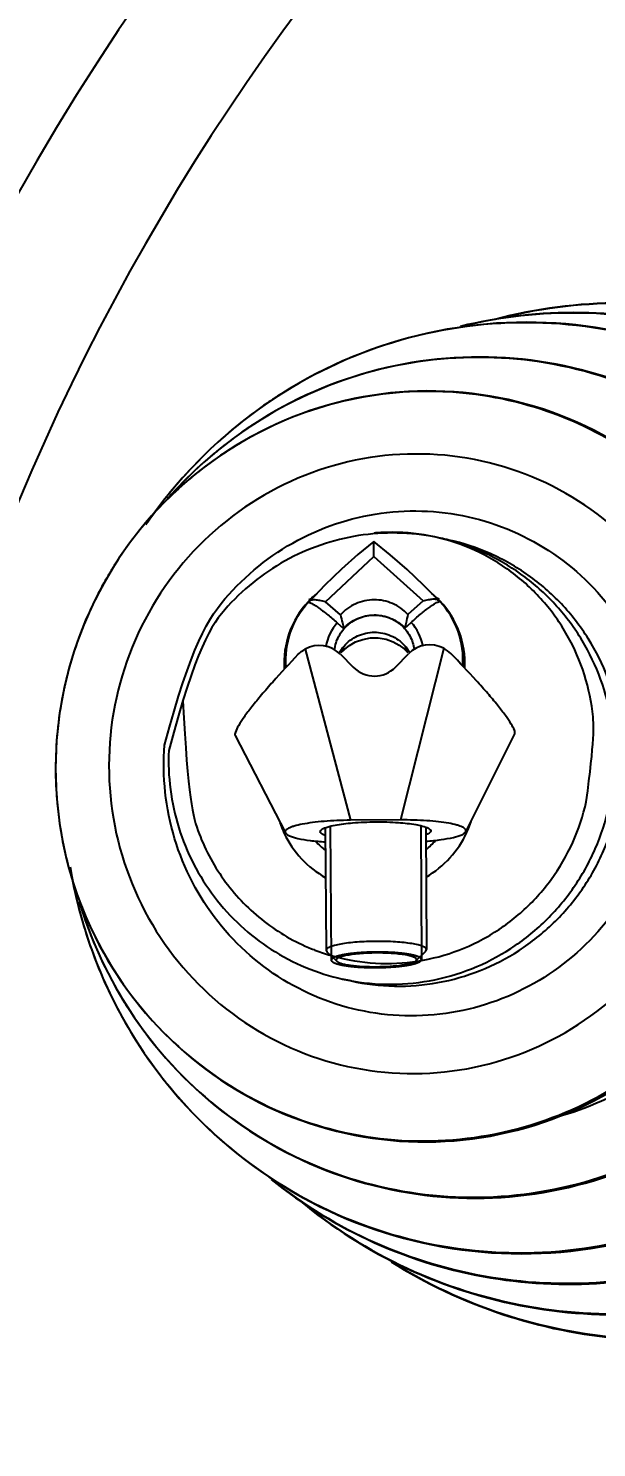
# Model space of a CAD drawing. Extents: x 4438 to 384502, y -178203 to -21188.
# Drawn here: x 378027.4 to 378062.8, y -176931.5 to -176842.9 of the extents above; entities that cross this region are included whole.
import ezdxf

# ---------------------------------------------------------------- set-up
doc = ezdxf.new("R2010")
doc.units = 0
doc.header["$LTSCALE"] = 8
doc.header["$MEASUREMENT"] = 0
doc.layers.get('0').update_dxf_attribs({"linetype": 'CONTINUOUS'})
doc.layers.get('DEFPOINTS').update_dxf_attribs({"linetype": 'CONTINUOUS'})
doc.layers.add('PL', color=5, linetype='CONTINUOUS')
doc.styles.add('DFT', font='simplex', dxfattribs={"width": 0.67, "bigfont": 'dft'})
doc.dimstyles.new('INTE$0', dxfattribs={"dimscale": 5, "dimtxt": 4, "dimasz": 3, "dimexe": 3, "dimexo": 0, "dimgap": 1, "dimtad": 1, "dimdec": 3, "dimdsep": 46, "dimtxsty": 'DFT', "dimcen": 0, "dimclrd": 3, "dimclre": 3, "dimclrt": 6, "dimadec": 0, "dimazin": 0, "dimtfac": 1, "dimtdec": 3, "dimtix": 1, "dimtmove": 1, "dimatfit": 0, "dimfxl": 1, "dimtolj": 1, "dimtzin": 0, "dimarcsym": 0})

# ---------------------------------------------------------------- blocks, each defined once
blk = doc.blocks.new('*D6')
at = {"color": 3, "lineweight": -2, "transparency": 16777216}
for p, q in [((378141.703, -176709.639), (377858.901, -176709.639)), ((377873.901, -176739.639), (377873.901, -177116.78)), ((378164.878, -177146.78), (377858.901, -177146.78))]:
    blk.add_line(p, q, dxfattribs=at)
at = {"color": 3, "transparency": 16777216}
for points in [[(377868.901, -176739.639), (377878.901, -176739.639), (377873.901, -176709.639)], [(377868.901, -177116.78), (377878.901, -177116.78), (377873.901, -177146.78)]]:
    blk.add_solid(points, dxfattribs=at)
at = {"layer": 'DEFPOINTS', "color": 0, "transparency": 16777216}
for p in [(378141.703, -176709.639), (377873.901, -177146.78), (378164.878, -177146.78)]:
    blk.add_point(p, dxfattribs=at)
at = {"color": 6, "transparency": 16777216, "insert": (377838.901, -176928.21), "char_height": 45, "attachment_point": 5, "rotation": 90, "style": 'DFT'}
blk.add_mtext('\\A1;775', dxfattribs=at)

msp = doc.modelspace()

# ---------------------------------------------------------------- linework, layer by layer
at = {"layer": 'PL', "color": 7, "ltscale": 0.5}
for p, q in [((378048.936, -176875.884), (378048.93, -176874.949)), ((378053.621, -176874.86), (378053.097, -176874.744)), ((378045.929, -176878.717), (378048.936, -176875.884)), ((378048.936, -176875.884), (378052.014, -176878.647)), ((378045.889, -176877.681), (378044.92, -176878.693)), ((378044.92, -176878.693), (378044.88, -176878.751)), ((378046.861, -176879.53), (378045.929, -176878.717)), ((378052.014, -176878.647), (378051.059, -176879.503)), ((378052.986, -176878.634), (378053.031, -176878.699)), ((378046.655, -176880.035), (378047.053, -176880.387)), ((378050.877, -176880.363), (378051.27, -176880.006)), ((378044.645, -176881.678), (378047.475, -176892.361)), ((378046.876, -176881.891), (378046.824, -176881.846)), ((378046.85, -176881.996), (378047.659, -176882.805)), ((378046.928, -176881.866), (378046.876, -176881.891)), ((378050.302, -176882.788), (378051.1, -176881.969)), ((378053.302, -176881.623), (378050.608, -176892.341)), ((378051.021, -176881.84), (378051.074, -176881.864)), ((378051.124, -176881.818), (378051.074, -176881.864)), ((378040.286, -176887.074), (378043.421, -176893.145)), ((378054.671, -176893.073), (378057.728, -176886.963)), ((378050.608, -176892.341), (378047.475, -176892.361)), ((378051.864, -176892.693), (378051.917, -176901.057)), ((378045.911, -176892.824), (378045.96, -176900.477)), ((378046.224, -176892.729), (378046.277, -176901.093)), ((378052.178, -176892.784), (378052.226, -176900.437)), ((378030.559, -176897.454), (378030.573, -176897.499)), ((378045.96, -176900.477), (378046.008, -176900.57)), ((378046.629, -176901.165), (378046.008, -176900.57)), ((378051.566, -176901.134), (378052.179, -176900.531)), ((378052.179, -176900.531), (378052.226, -176900.437)), ((378047.517, -176902.393), (378046.993, -176902.277))]:
    msp.add_line(p, q, dxfattribs=at)
for points in [[(378048.93, -176874.949), (378047.947, -176875.769), (378046.915, -176876.69), (378045.889, -176877.681)], [(378052.986, -176878.634), (378052.037, -176877.669), (378051.013, -176876.704), (378049.959, -176875.784), (378048.93, -176874.949)], [(378046.928, -176881.866), (378047.12, -176881.675), (378047.424, -176881.438), (378047.805, -176881.224), (378048.247, -176881.064), (378048.727, -176880.977), (378049.219, -176880.975), (378049.699, -176881.057), (378050.142, -176881.212), (378050.525, -176881.422), (378050.831, -176881.655), (378051.021, -176881.84)]]:
    msp.add_lwpolyline(points, dxfattribs=at)
for centre, radius, start, end in [((378160.77, -176928.377), 162.698, 126.28314, 217.56439), ((378160.77, -176928.377), 153.659, 126.18886, 242.37902), ((378160.873, -176928.509), 145.355, 125.11937, 175.36039), ((378058.59, -176890.066), 28.809, 122.91859, 124.39085), ((378058.73, -176890.26), 29.048, 124.40325, 134.11923), ((378055.623, -176889.441), 26.013, 122.91783, 124.37757), ((378055.75, -176889.616), 26.229, 124.39003, 134.11718), ((378052.405, -176888.699), 23.135, 119.91932, 120.67832), ((378058.8, -176890.326), 29.144, 134.12801, 138.63832), ((378052.531, -176888.895), 23.368, 120.69814, 131.87442), ((378058.914, -176890.426), 29.295, 138.63865, 145.27549), ((378055.807, -176889.67), 26.307, 134.12544, 138.32223), ((378052.588, -176888.951), 23.448, 131.88569, 136.51136), ((378055.872, -176889.73), 26.396, 138.32014, 138.62845), ((378052.691, -176889.048), 23.59, 136.51228, 143.78387), ((378050.053, -176886.849), 12.472, 93.66888, 95.00818), ((378050.053, -176886.85), 12.473, 91.33393, 93.66823), ((378050.136, -176888.1), 13.681, 75.25875, 77.4995), ((378052.75, -176889.086), 23.659, 143.79516, 150.80901), ((378052.77, -176889.097), 23.682, 150.80797, 155.66208), ((378048.981, -176882.554), 5.643, 129.8884, 136.44539), ((378048.924, -176882.421), 5.491, 132.06982, 137.05264), ((378048.977, -176882.554), 5.642, 44.35279, 50.51965), ((378049.031, -176882.421), 5.492, 44.67734, 48.05083), ((378049.042, -176890.91), 12.989, 72.17446, 72.62779), ((378052.909, -176889.153), 23.833, 155.67883, 166.88849), ((378048.979, -176882.552), 5.64, 137.15106, 183.64999), ((378048.983, -176882.557), 5.646, 136.44674, 137.15097), ((378048.912, -176882.41), 5.475, 137.05619, 137.78464), ((378049.023, -176890.91), 12.989, 108.09371, 108.57605), ((378049.043, -176882.41), 5.476, 43.74597, 44.67576), ((378049.044, -176882.409), 5.475, 42.93463, 43.74597), ((378048.974, -176882.557), 5.646, 43.5676, 44.35177), ((378048.979, -176882.552), 5.64, 357.07832, 43.56762), ((378048.911, -176882.023), 3.007, 138.61243, 170.08308), ((378049.04, -176882.022), 3.007, 10.64734, 42.11538), ((378048.948, -176883.108), 2.477, 138.86532, 151.66268), ((378049.016, -176883.107), 2.477, 29.06754, 41.86486), ((378052.706, -176889.1), 23.622, 166.90091, 167.4999), ((378052.913, -176889.138), 23.833, 168.14022, 179.32053), ((378052.707, -176889.1), 23.623, 167.50011, 168.12799), ((378052.764, -176889.13), 23.684, 179.33746, 184.41986), ((378052.736, -176889.132), 23.656, 184.41877, 191.20253), ((378048.884, -176890.569), 6.122, 198.56274, 205.25201), ((378049.176, -176890.567), 6.122, 335.47817, 342.16745), ((378048.958, -176890.524), 6.209, 205.32848, 240.81188), ((378049.101, -176890.523), 6.209, 299.9183, 335.4017), ((378052.671, -176889.14), 23.591, 191.21378, 199.02128), ((378048.986, -176890.301), 4.991, 222.5514, 231.92279), ((378049.071, -176890.3), 4.991, 308.80739, 318.17878), ((378058.893, -176890.522), 29.296, 189.72287, 196.78813), ((378052.524, -176889.19), 23.435, 199.02389, 203.10943), ((378055.754, -176889.895), 26.304, 196.80318, 200.87018), ((378058.735, -176890.569), 29.132, 196.78957, 200.86859), ((378055.677, -176889.92), 26.224, 200.87899, 211.7938), ((378049.754, -176888.83), 12.472, 247.85691, 249.19619), ((378049.755, -176888.829), 12.473, 249.19684, 251.53116), ((378058.65, -176890.596), 29.042, 200.87741, 211.76338), ((378055.463, -176890.043), 25.977, 211.81314, 212.07517), ((378058.414, -176890.732), 28.77, 211.78254, 212.07518), ((378160.873, -176928.509), 145.355, 175.36039, 214.6502)]:
    msp.add_arc(centre, radius, start, end, dxfattribs=at)
for centre, start_param, end_param in [((378045.537, -176883.375), -0.779568, 0.488239), ((378052.431, -176883.331), -0.488239, 0.779568), ((378048.972, -176881.425), 2.362024, 3.921161)]:
    msp.add_ellipse(centre, major_axis=(-0.012, 1.928), ratio=0.975113, start_param=start_param, end_param=end_param, dxfattribs=at)
for points, knots in [([(378090.49, -176897.477), (378091.042, -176894.985), (378091.526, -176889.846), (378090.323, -176882.224), (378087.273, -176875.15), (378082.562, -176869.082), (378076.49, -176864.408), (378069.442, -176861.429), (378061.875, -176860.337), (378056.799, -176860.917), (378054.348, -176861.519)], [0, 0, 0, 0, 0.125918, 0.251632, 0.377024, 0.502022, 0.626668, 0.751088, 0.875467, 1, 1, 1, 1]), ([(378090.341, -176897.444), (378090.892, -176894.958), (378091.375, -176889.833), (378090.183, -176882.231), (378087.152, -176875.176), (378082.471, -176869.123), (378076.436, -176864.455), (378069.427, -176861.473), (378061.899, -176860.366), (378056.845, -176860.927), (378054.403, -176861.519)], [0, 0, 0, 0, 0.12609, 0.251941, 0.377409, 0.50241, 0.626991, 0.751302, 0.875561, 1, 1, 1, 1]), ([(378094.63, -176898.394), (378095.209, -176895.779), (378095.711, -176890.381), (378094.424, -176882.381), (378091.182, -176874.97), (378086.189, -176868.635), (378079.767, -176863.788), (378072.329, -176860.748), (378064.368, -176859.713), (378059.047, -176860.407), (378056.485, -176861.083)], [0, 0, 0, 0, 0.125926, 0.251647, 0.377035, 0.502024, 0.626659, 0.751072, 0.875453, 1, 1, 1, 1]), ([(378094.48, -176898.361), (378095.059, -176895.751), (378095.561, -176890.364), (378094.282, -176882.381), (378091.057, -176874.987), (378086.088, -176868.666), (378079.697, -176863.826), (378072.295, -176860.785), (378064.368, -176859.739), (378059.067, -176860.42), (378056.514, -176861.089)], [0, 0, 0, 0, 0.126092, 0.251944, 0.377405, 0.502395, 0.626965, 0.751271, 0.875538, 1, 1, 1, 1]), ([(378086.351, -176896.559), (378087.07, -176893.315), (378087.403, -176886.537), (378084.486, -176876.843), (378078.495, -176868.712), (378070.117, -176863.121), (378060.344, -176860.739), (378050.336, -176861.853), (378041.286, -176866.309), (378036.586, -176871.172), (378034.719, -176873.907)], [0, 0, 0, 0, 0.125834, 0.25133, 0.376313, 0.500834, 0.625157, 0.749637, 0.874558, 1, 1, 1, 1]), ([(378086.201, -176896.526), (378086.816, -176893.751), (378087.241, -176887.996), (378085.38, -176879.583), (378081.185, -176872.082), (378075.01, -176866.15), (378067.385, -176862.3), (378058.969, -176860.87), (378050.5, -176861.98), (378045.297, -176864.353), (378042.934, -176865.883)], [0, 0, 0, 0, 0.126096, 0.251883, 0.377177, 0.501939, 0.626317, 0.750589, 0.875069, 1, 1, 1, 1]), ([(378080.704, -176895.307), (378081.323, -176892.515), (378081.656, -176886.692), (378079.349, -176878.3), (378074.484, -176871.106), (378067.569, -176865.895), (378059.343, -176863.232), (378050.694, -176863.408), (378042.561, -176866.391), (378038.053, -176870.046), (378036.159, -176872.173)], [0, 0, 0, 0, 0.125851, 0.251396, 0.376468, 0.501089, 0.625466, 0.749913, 0.874712, 1, 1, 1, 1]), ([(378080.555, -176895.274), (378081.11, -176892.769), (378081.493, -176887.572), (378079.813, -176879.975), (378076.025, -176873.202), (378070.45, -176867.846), (378063.565, -176864.37), (378055.966, -176863.078), (378048.318, -176864.08), (378043.62, -176866.223), (378041.486, -176867.604)], [0, 0, 0, 0, 0.126096, 0.251883, 0.377177, 0.501939, 0.626317, 0.750589, 0.875069, 1, 1, 1, 1]), ([(378074.848, -176894.009), (378075.508, -176891.033), (378075.669, -176884.768), (378072.344, -176876.045), (378065.953, -176869.265), (378057.456, -176865.495), (378048.162, -176865.32), (378039.504, -176868.765), (378032.805, -176875.266), (378030.303, -176881.012), (378029.643, -176883.987)], [0, 0, 0, 0, 0.125688, 0.250971, 0.375687, 0.5, 0.624313, 0.749029, 0.874312, 1, 1, 1, 1]), ([(378074.699, -176893.976), (378075.183, -176891.789), (378075.532, -176887.257), (378074.131, -176880.616), (378070.923, -176874.653), (378066.166, -176869.869), (378060.253, -176866.658), (378053.67, -176865.291), (378046.97, -176865.877), (378042.788, -176867.54), (378040.866, -176868.646)], [0, 0, 0, 0, 0.126103, 0.251905, 0.377233, 0.502037, 0.626446, 0.750716, 0.875152, 1, 1, 1, 1]), ([(378070.115, -176892.96), (378070.659, -176890.503), (378070.793, -176885.333), (378068.055, -176878.136), (378062.791, -176872.545), (378055.794, -176869.439), (378048.139, -176869.297), (378041.006, -176872.14), (378035.483, -176877.505), (378033.42, -176882.247), (378032.875, -176884.704)], [0, 0, 0, 0, 0.12586, 0.251216, 0.375861, 0.5, 0.624139, 0.748784, 0.87414, 1, 1, 1, 1]), ([(378035.881, -176887.667), (378037.541, -176881.452), (378039.612, -176878.017), (378044.348, -176874.376), (378050.075, -176872.73), (378055.988, -176873.325), (378061.26, -176876.077), (378065.151, -176880.6), (378067.129, -176886.246), (378066.99, -176890.26), (378066.566, -176892.173)], [0, 0, 0, 0, 0.125793, 0.250987, 0.375513, 0.499648, 0.623881, 0.748647, 0.874088, 1, 1, 1, 1]), ([(378053.097, -176874.744), (378051.528, -176874.396), (378048.234, -176874.257), (378043.538, -176875.768), (378039.626, -176878.798), (378037.849, -176881.599), (378036.138, -176887.993)], [0, 0, 0, 0, 0.248744, 0.498168, 0.748628, 1, 1, 1, 1]), ([(378062.193, -176891.203), (378062.711, -176887.354), (378062.671, -176885.553), (378062.061, -176882.927), (378060.926, -176880.486), (378059.315, -176878.339), (378057.299, -176876.578), (378054.964, -176875.282), (378052.415, -176874.506), (378050.643, -176874.359), (378049.762, -176874.38)], [0, 0, 0, 0, 0.125969, 0.251776, 0.3773, 0.502458, 0.627231, 0.751668, 0.875875, 1, 1, 1, 1]), ([(378063.608, -176891.517), (378063.803, -176890.64), (378064.026, -176888.844), (378063.85, -176886.142), (378063.17, -176883.525), (378062.009, -176881.09), (378060.411, -176878.926), (378058.433, -176877.112), (378056.149, -176875.715), (378054.474, -176875.095), (378053.617, -176874.87)], [0, 0, 0, 0, 0.125891, 0.251644, 0.377157, 0.502347, 0.627183, 0.751685, 0.875922, 1, 1, 1, 1]), ([(378064.132, -176891.633), (378064.331, -176890.734), (378064.556, -176888.892), (378064.356, -176886.123), (378063.627, -176883.449), (378062.395, -176880.973), (378060.709, -176878.79), (378058.633, -176876.986), (378056.247, -176875.629), (378054.507, -176875.057), (378053.621, -176874.86)], [0, 0, 0, 0, 0.125913, 0.251684, 0.377201, 0.502384, 0.627204, 0.751688, 0.875914, 1, 1, 1, 1]), ([(378043.469, -176882.794), (378043.41, -176882.067), (378043.595, -176880.57), (378044.366, -176879.273), (378044.858, -176878.731)], [0, 0, 0, 0, 0.499091, 1, 1, 1, 1]), ([(378044.88, -176878.751), (378044.917, -176878.756), (378045.006, -176878.789), (378045.153, -176878.867), (378045.34, -176878.984), (378045.655, -176879.205), (378046.101, -176879.555), (378046.464, -176879.865), (378046.655, -176880.035)], [0, 0, 0, 0, 0.050808, 0.126959, 0.227592, 0.350569, 0.651343, 1, 1, 1, 1]), ([(378045.929, -176878.717), (378045.809, -176878.691), (378045.591, -176878.643), (378045.263, -176878.584), (378045.004, -176878.602), (378044.92, -176878.693)], [0, 0, 0, 0, 0.358163, 0.640854, 1, 1, 1, 1]), ([(378051.059, -176879.503), (378050.794, -176879.216), (378050.135, -176878.749), (378048.953, -176878.511), (378047.775, -176878.764), (378047.121, -176879.24), (378046.861, -176879.53)], [0, 0, 0, 0, 0.249441, 0.5, 0.750559, 1, 1, 1, 1]), ([(378051.27, -176880.006), (378051.46, -176879.833), (378051.819, -176879.518), (378052.262, -176879.162), (378052.575, -176878.937), (378052.76, -176878.817), (378052.906, -176878.738), (378052.994, -176878.704), (378053.031, -176878.699)], [0, 0, 0, 0, 0.349189, 0.650231, 0.773187, 0.873677, 0.949562, 1, 1, 1, 1]), ([(378052.014, -176878.647), (378052.13, -176878.624), (378052.335, -176878.58), (378052.613, -176878.537), (378052.832, -176878.538), (378052.949, -176878.596), (378052.986, -176878.634)], [0, 0, 0, 0, 0.351742, 0.630747, 0.839603, 1, 1, 1, 1]), ([(378054.491, -176882.724), (378054.541, -176881.996), (378054.337, -176880.502), (378053.55, -176879.216), (378053.052, -176878.68)], [0, 0, 0, 0, 0.499091, 1, 1, 1, 1]), ([(378046.487, -176881.72), (378046.523, -176881.426), (378046.706, -176880.845), (378047.272, -176880.131), (378048.056, -176879.66), (378048.66, -176879.548), (378048.96, -176879.546)], [0, 0, 0, 0, 0.248314, 0.49772, 0.748429, 1, 1, 1, 1]), ([(378046.861, -176879.53), (378046.896, -176879.696), (378046.965, -176879.981), (378047.032, -176880.266), (378047.053, -176880.387)], [0, 0, 0, 0, 0.579834, 1, 1, 1, 1]), ([(378047.053, -176880.387), (378047.291, -176880.124), (378047.887, -176879.693), (378048.959, -176879.465), (378050.034, -176879.68), (378050.636, -176880.103), (378050.877, -176880.363)], [0, 0, 0, 0, 0.249439, 0.5, 0.750561, 1, 1, 1, 1]), ([(378048.96, -176879.546), (378049.26, -176879.544), (378049.865, -176879.648), (378050.655, -176880.11), (378051.23, -176880.816), (378051.42, -176881.395), (378051.46, -176881.688)], [0, 0, 0, 0, 0.251571, 0.50228, 0.751686, 1, 1, 1, 1]), ([(378051.059, -176879.503), (378051.025, -176879.67), (378050.959, -176879.955), (378050.897, -176880.241), (378050.877, -176880.363)], [0, 0, 0, 0, 0.579834, 1, 1, 1, 1]), ([(378047.083, -176881.478), (378047.314, -176881.213), (378047.9, -176880.776), (378048.613, -176880.622), (378048.967, -176880.619)], [0, 0, 0, 0, 0.498851, 1, 1, 1, 1]), ([(378048.967, -176880.619), (378049.32, -176880.617), (378050.035, -176880.763), (378050.626, -176881.192), (378050.861, -176881.454)], [0, 0, 0, 0, 0.501149, 1, 1, 1, 1]), ([(378044.207, -176882.016), (378043.671, -176882.576), (378042.902, -176883.406), (378041.953, -176884.502), (378041.355, -176885.234), (378040.869, -176885.876), (378040.52, -176886.397), (378040.327, -176886.755), (378040.268, -176886.966), (378040.272, -176887.047), (378040.286, -176887.074)], [0, 0, 0, 0, 0.359968, 0.524793, 0.672971, 0.799081, 0.897745, 0.964645, 0.98583, 1, 1, 1, 1]), ([(378047.046, -176881.539), (378047.033, -176881.605), (378047.011, -176881.698), (378046.968, -176881.806), (378046.943, -176881.85), (378046.928, -176881.866)], [0, 0, 0, 0, 0.575562, 0.812449, 1, 1, 1, 1]), ([(378050.899, -176881.514), (378050.913, -176881.58), (378050.936, -176881.673), (378050.98, -176881.781), (378051.006, -176881.824), (378051.021, -176881.84)], [0, 0, 0, 0, 0.575562, 0.812449, 1, 1, 1, 1]), ([(378057.728, -176886.963), (378057.742, -176886.936), (378057.746, -176886.855), (378057.684, -176886.644), (378057.486, -176886.289), (378057.131, -176885.772), (378056.637, -176885.137), (378056.029, -176884.413), (378055.066, -176883.329), (378054.287, -176882.509), (378053.744, -176881.955)], [0, 0, 0, 0, 0.01417, 0.035355, 0.102255, 0.200919, 0.327029, 0.475207, 0.640032, 1, 1, 1, 1]), ([(378029.643, -176883.987), (378028.984, -176886.963), (378028.822, -176893.228), (378032.147, -176901.951), (378038.538, -176908.732), (378047.035, -176912.501), (378056.329, -176912.676), (378064.987, -176909.232), (378071.687, -176902.731), (378074.188, -176896.985), (378074.848, -176894.009)], [0, 0, 0, 0, 0.125688, 0.250971, 0.375687, 0.5, 0.624313, 0.749029, 0.874312, 1, 1, 1, 1]), ([(378032.875, -176884.704), (378032.33, -176887.16), (378032.196, -176892.33), (378034.934, -176899.527), (378040.198, -176905.118), (378047.196, -176908.224), (378054.85, -176908.366), (378061.984, -176905.524), (378067.507, -176900.158), (378069.57, -176895.416), (378070.115, -176892.96)], [0, 0, 0, 0, 0.12586, 0.251216, 0.375861, 0.5, 0.624139, 0.748784, 0.87414, 1, 1, 1, 1]), ([(378037.02, -176884.893), (378037.349, -176890.984), (378037.887, -176893.254), (378039.565, -176896.308), (378041.99, -176898.794), (378043.997, -176899.952), (378045.053, -176900.382)], [0, 0, 0, 0, 0.251375, 0.501829, 0.751298, 1, 1, 1, 1]), ([(378066.566, -176892.173), (378066.142, -176894.086), (378064.572, -176897.783), (378060.392, -176902.064), (378054.953, -176904.518), (378049.012, -176904.784), (378043.4, -176902.824), (378038.907, -176898.91), (378036.154, -176893.607), (378035.729, -176889.619), (378035.881, -176887.667)], [0, 0, 0, 0, 0.125912, 0.251353, 0.376118, 0.500351, 0.624486, 0.749012, 0.874207, 1, 1, 1, 1]), ([(378036.138, -176887.993), (378036.07, -176889.616), (378036.496, -176892.907), (378038.762, -176897.307), (378042.379, -176900.662), (378045.424, -176901.929), (378046.993, -176902.277)], [0, 0, 0, 0, 0.251373, 0.501833, 0.751256, 1, 1, 1, 1]), ([(378045.803, -176900.66), (378046.639, -176900.939), (378048.375, -176901.32), (378051.04, -176901.33), (378053.653, -176900.779), (378056.098, -176899.691), (378058.27, -176898.113), (378060.074, -176896.116), (378061.431, -176893.786), (378061.999, -176892.076), (378062.193, -176891.203)], [0, 0, 0, 0, 0.124125, 0.248332, 0.372769, 0.497542, 0.6227, 0.748224, 0.874031, 1, 1, 1, 1]), ([(378046.993, -176902.277), (378047.88, -176902.473), (378049.698, -176902.69), (378052.434, -176902.468), (378055.079, -176901.71), (378057.529, -176900.445), (378059.691, -176898.721), (378061.483, -176896.606), (378062.834, -176894.181), (378063.409, -176892.417), (378063.608, -176891.517)], [0, 0, 0, 0, 0.124086, 0.248312, 0.372796, 0.497616, 0.622799, 0.748317, 0.874086, 1, 1, 1, 1]), ([(378047.517, -176902.393), (378048.404, -176902.589), (378050.222, -176902.806), (378052.958, -176902.584), (378055.602, -176901.826), (378058.053, -176900.561), (378060.215, -176898.837), (378062.007, -176896.722), (378063.358, -176894.297), (378063.933, -176892.533), (378064.132, -176891.633)], [0, 0, 0, 0, 0.124086, 0.248312, 0.372796, 0.497616, 0.622799, 0.748316, 0.874087, 1, 1, 1, 1]), ([(378047.475, -176892.361), (378047.195, -176892.363), (378046.648, -176892.376), (378045.857, -176892.423), (378045.135, -176892.497), (378044.513, -176892.592), (378044.07, -176892.692), (378043.787, -176892.784), (378043.63, -176892.85), (378043.513, -176892.919), (378043.435, -176892.99), (378043.398, -176893.07), (378043.41, -176893.123), (378043.422, -176893.145)], [0, 0, 0, 0, 0.195232, 0.382368, 0.553659, 0.702232, 0.822224, 0.870262, 0.909851, 0.941092, 0.964729, 0.98283, 1, 1, 1, 1]), ([(378045.908, -176892.824), (378045.947, -176892.809), (378046.146, -176892.74), (378046.352, -176892.694), (378046.517, -176892.663)], [0, 0, 0, 0, 0.199616, 1, 1, 1, 1]), ([(378046.517, -176892.663), (378046.878, -176892.594), (378047.72, -176892.496), (378049.042, -176892.442), (378050.365, -176892.479), (378051.207, -176892.566), (378051.569, -176892.631)], [0, 0, 0, 0, 0.217421, 0.5, 0.782579, 1, 1, 1, 1]), ([(378054.671, -176893.073), (378054.682, -176893.051), (378054.694, -176892.998), (378054.655, -176892.918), (378054.576, -176892.848), (378054.458, -176892.781), (378054.301, -176892.717), (378054.017, -176892.628), (378053.573, -176892.534), (378052.949, -176892.447), (378052.226, -176892.383), (378051.435, -176892.345), (378050.887, -176892.339), (378050.608, -176892.341)], [0, 0, 0, 0, 0.01717, 0.035271, 0.058908, 0.090149, 0.129738, 0.177776, 0.297768, 0.446341, 0.617632, 0.804768, 1, 1, 1, 1]), ([(378051.569, -176892.631), (378051.632, -176892.642), (378051.838, -176892.682), (378052.043, -176892.733), (378052.181, -176892.784)], [0, 0, 0, 0, 0.303775, 1, 1, 1, 1]), ([(378043.422, -176893.145), (378043.441, -176893.182), (378043.52, -176893.255), (378043.774, -176893.387), (378044.266, -176893.518), (378045.017, -176893.64), (378045.594, -176893.691), (378045.912, -176893.712)], [0, 0, 0, 0, 0.048875, 0.119281, 0.331415, 0.631345, 1, 1, 1, 1]), ([(378045.611, -176893.119), (378045.6, -176893.096), (378045.593, -176893.037), (378045.653, -176892.956), (378045.761, -176892.885), (378045.853, -176892.845), (378045.908, -176892.824)], [0, 0, 0, 0, 0.16131, 0.349862, 0.620976, 1, 1, 1, 1]), ([(378045.911, -176893.313), (378045.841, -176893.287), (378045.731, -176893.241), (378045.631, -176893.16), (378045.611, -176893.119)], [0, 0, 0, 0, 0.616213, 1, 1, 1, 1]), ([(378052.181, -176892.784), (378052.235, -176892.804), (378052.328, -176892.843), (378052.437, -176892.913), (378052.498, -176892.993), (378052.492, -176893.052), (378052.481, -176893.075)], [0, 0, 0, 0, 0.379029, 0.650144, 0.838695, 1, 1, 1, 1]), ([(378052.481, -176893.075), (378052.461, -176893.117), (378052.363, -176893.199), (378052.253, -176893.247), (378052.184, -176893.273)], [0, 0, 0, 0, 0.383792, 1, 1, 1, 1]), ([(378052.188, -176893.672), (378052.506, -176893.647), (378053.082, -176893.588), (378053.831, -176893.457), (378054.321, -176893.32), (378054.574, -176893.185), (378054.652, -176893.111), (378054.671, -176893.073)], [0, 0, 0, 0, 0.368655, 0.668585, 0.880719, 0.951125, 1, 1, 1, 1]), ([(378030.969, -176898.388), (378031.921, -176900.618), (378034.536, -176904.799), (378040.188, -176909.517), (378047.022, -176912.228), (378054.361, -176912.656), (378061.481, -176910.763), (378067.683, -176906.738), (378072.363, -176900.988), (378074.17, -176896.359), (378074.699, -176893.976)], [0, 0, 0, 0, 0.12518, 0.249812, 0.374103, 0.498395, 0.623028, 0.748208, 0.87393, 1, 1, 1, 1]), ([(378060.352, -176910.884), (378064.137, -176909.822), (378071.269, -176905.504), (378075.114, -176898.122), (378075.971, -176894.258)], [0, 0, 0, 0, 0.498314, 1, 1, 1, 1]), ([(378029.983, -176895.267), (378030.519, -176898.535), (378032.723, -176904.929), (378039.042, -176912.793), (378047.642, -176918.032), (378057.507, -176920.003), (378067.462, -176918.477), (378076.329, -176913.64), (378083.069, -176906.087), (378085.631, -176899.802), (378086.351, -176896.559)], [0, 0, 0, 0, 0.125442, 0.250362, 0.374842, 0.499165, 0.623687, 0.748669, 0.874166, 1, 1, 1, 1]), ([(378030.558, -176897.453), (378031.375, -176900.18), (378033.917, -176905.398), (378040.027, -176911.537), (378047.792, -176915.351), (378056.372, -176916.412), (378064.841, -176914.611), (378072.29, -176910.147), (378077.926, -176903.517), (378080.085, -176898.1), (378080.704, -176895.307)], [0, 0, 0, 0, 0.125287, 0.250086, 0.374533, 0.498911, 0.623531, 0.748604, 0.874149, 1, 1, 1, 1]), ([(378033.451, -176903.837), (378034.801, -176905.992), (378038.153, -176909.92), (378044.661, -176914.06), (378052.094, -176916.103), (378059.803, -176915.862), (378067.121, -176913.364), (378073.417, -176908.827), (378078.15, -176902.652), (378079.999, -176897.779), (378080.555, -176895.274)], [0, 0, 0, 0, 0.124931, 0.249411, 0.373683, 0.498061, 0.622823, 0.748117, 0.873904, 1, 1, 1, 1]), ([(378034.036, -176906.009), (378035.531, -176908.395), (378039.242, -176912.745), (378046.45, -176917.331), (378054.682, -176919.593), (378063.219, -176919.327), (378071.323, -176916.56), (378078.296, -176911.535), (378083.538, -176904.696), (378085.586, -176899.3), (378086.201, -176896.526)], [0, 0, 0, 0, 0.124931, 0.249411, 0.373683, 0.498061, 0.622823, 0.748117, 0.873904, 1, 1, 1, 1]), ([(378042.533, -176914.787), (378044.5, -176916.369), (378048.855, -176919.041), (378056.175, -176921.251), (378063.823, -176921.531), (378071.302, -176919.862), (378078.137, -176916.353), (378083.892, -176911.231), (378088.204, -176904.831), (378089.938, -176899.968), (378090.49, -176897.477)], [0, 0, 0, 0, 0.124533, 0.248912, 0.373332, 0.497978, 0.622976, 0.748368, 0.874082, 1, 1, 1, 1]), ([(378042.585, -176914.812), (378044.548, -176916.38), (378048.891, -176919.026), (378056.182, -176921.205), (378063.795, -176921.465), (378071.238, -176919.786), (378078.04, -176916.278), (378083.768, -176911.165), (378088.062, -176904.779), (378089.79, -176899.929), (378090.341, -176897.444)], [0, 0, 0, 0, 0.124439, 0.248698, 0.373009, 0.49759, 0.622591, 0.748059, 0.87391, 1, 1, 1, 1]), ([(378044.285, -176916.085), (378046.321, -176917.781), (378050.85, -176920.66), (378058.503, -176923.088), (378066.529, -176923.477), (378074.399, -176921.799), (378081.603, -176918.169), (378087.674, -176912.822), (378092.223, -176906.115), (378094.05, -176901.01), (378094.63, -176898.394)], [0, 0, 0, 0, 0.124548, 0.248928, 0.373341, 0.497976, 0.622965, 0.748353, 0.874074, 1, 1, 1, 1]), ([(378044.316, -176916.094), (378046.348, -176917.779), (378050.864, -176920.637), (378058.49, -176923.04), (378066.485, -176923.413), (378074.323, -176921.728), (378081.498, -176918.099), (378087.546, -176912.761), (378092.08, -176906.066), (378093.901, -176900.972), (378094.48, -176898.361)], [0, 0, 0, 0, 0.124462, 0.248729, 0.373035, 0.497605, 0.622595, 0.748056, 0.873908, 1, 1, 1, 1]), ([(378050.027, -176919.934), (378054.313, -176922.637), (378064.381, -176926.004), (378079.995, -176923.386), (378092.699, -176913.863), (378097.358, -176904.251), (378098.468, -176899.245)], [0, 0, 0, 0, 0.248713, 0.497825, 0.748318, 1, 1, 1, 1]), ([(378050.112, -176919.966), (378054.387, -176922.636), (378064.416, -176925.946), (378079.947, -176923.292), (378092.577, -176913.781), (378097.212, -176904.202), (378098.318, -176899.212)], [0, 0, 0, 0, 0.248485, 0.497449, 0.748032, 1, 1, 1, 1]), ([(378049.09, -176899.921), (378048.69, -176899.923), (378048.108, -176899.945), (378047.37, -176900.016), (378046.901, -176900.083), (378046.515, -176900.163), (378046.254, -176900.242), (378046.099, -176900.315), (378046.009, -176900.373), (378045.959, -176900.437), (378045.96, -176900.477)], [0, 0, 0, 0, 0.368991, 0.536295, 0.683761, 0.806188, 0.8997, 0.935021, 0.962858, 1, 1, 1, 1]), ([(378049.094, -176900.592), (378049.021, -176900.594), (378048.911, -176900.596), (378048.764, -176900.6), (378048.672, -176900.602), (378048.599, -176900.604), (378048.553, -176900.605), (378048.521, -176900.606), (378048.503, -176900.606), (378048.485, -176900.608), (378048.463, -176900.609), (378048.41, -176900.612), (378048.33, -176900.617), (378048.223, -176900.624), (378048.134, -176900.629), (378048.063, -176900.634), (378048.018, -176900.637), (378047.983, -176900.639), (378047.96, -176900.64), (378047.945, -176900.641), (378047.936, -176900.642), (378047.928, -176900.643), (378047.918, -176900.644), (378047.894, -176900.646), (378047.859, -176900.65), (378047.811, -176900.655), (378047.763, -176900.66), (378047.715, -176900.665), (378047.668, -176900.67), (378047.62, -176900.675), (378047.572, -176900.681), (378047.532, -176900.685), (378047.5, -176900.688), (378047.477, -176900.691), (378047.457, -176900.693), (378047.443, -176900.694), (378047.435, -176900.695), (378047.429, -176900.696), (378047.424, -176900.697), (378047.417, -176900.698), (378047.405, -176900.7), (378047.387, -176900.702), (378047.367, -176900.706), (378047.339, -176900.71), (378047.304, -176900.716), (378047.263, -176900.723), (378047.221, -176900.729), (378047.18, -176900.736), (378047.138, -176900.743), (378047.097, -176900.75), (378047.062, -176900.755), (378047.034, -176900.76), (378047.017, -176900.763), (378047.003, -176900.765), (378046.995, -176900.766), (378046.988, -176900.767), (378046.983, -176900.768), (378046.979, -176900.769), (378046.971, -176900.771), (378046.959, -176900.774), (378046.943, -176900.778), (378046.926, -176900.782), (378046.905, -176900.788), (378046.867, -176900.797), (378046.812, -176900.811), (378046.758, -176900.824), (378046.72, -176900.833), (378046.698, -176900.839), (378046.682, -176900.843), (378046.666, -176900.847), (378046.653, -176900.85), (378046.645, -176900.852), (378046.642, -176900.853), (378046.639, -176900.853), (378046.637, -176900.854), (378046.634, -176900.855), (378046.629, -176900.857), (378046.622, -176900.86), (378046.613, -176900.864), (378046.598, -176900.87), (378046.58, -176900.877), (378046.557, -176900.886), (378046.528, -176900.898), (378046.476, -176900.919), (378046.432, -176900.937), (378046.403, -176900.949)], [0, 0, 0, 0, 0.0625, 0.09375, 0.125, 0.140625, 0.15625, 0.164062, 0.167969, 0.171875, 0.179688, 0.1875, 0.21875, 0.25, 0.28125, 0.296875, 0.3125, 0.320312, 0.328125, 0.332031, 0.333984, 0.335938, 0.339844, 0.34375, 0.359375, 0.375, 0.390625, 0.40625, 0.421875, 0.4375, 0.453125, 0.46875, 0.476562, 0.484375, 0.492188, 0.496094, 0.498047, 0.5, 0.501953, 0.503906, 0.507812, 0.515625, 0.523438, 0.53125, 0.546875, 0.5625, 0.578125, 0.59375, 0.609375, 0.625, 0.640625, 0.648438, 0.65625, 0.660156, 0.664062, 0.666016, 0.667969, 0.669922, 0.671875, 0.679688, 0.6875, 0.695312, 0.703125, 0.71875, 0.75, 0.78125, 0.796875, 0.804688, 0.8125, 0.820312, 0.828125, 0.830078, 0.832031, 0.833008, 0.833984, 0.835938, 0.839844, 0.84375, 0.851562, 0.859375, 0.875, 0.890625, 0.90625, 0.9375, 1, 1, 1, 1]), ([(378049.094, -176900.646), (378048.913, -176900.647), (378048.56, -176900.655), (378048.051, -176900.688), (378047.591, -176900.737), (378047.202, -176900.801), (378046.902, -176900.875), (378046.712, -176900.949), (378046.621, -176901.018), (378046.587, -176901.068), (378046.592, -176901.124), (378046.615, -176901.152), (378046.629, -176901.165)], [0, 0, 0, 0, 0.201885, 0.39447, 0.568991, 0.717615, 0.834052, 0.914443, 0.941418, 0.961401, 0.978849, 1, 1, 1, 1]), ([(378052.226, -176900.437), (378052.226, -176900.397), (378052.175, -176900.333), (378052.085, -176900.277), (378051.929, -176900.206), (378051.667, -176900.13), (378051.28, -176900.055), (378050.81, -176899.994), (378050.071, -176899.933), (378049.489, -176899.918), (378049.09, -176899.921)], [0, 0, 0, 0, 0.037142, 0.064979, 0.1003, 0.193813, 0.316239, 0.463705, 0.631009, 1, 1, 1, 1]), ([(378051.789, -176900.915), (378051.76, -176900.903), (378051.717, -176900.886), (378051.666, -176900.866), (378051.636, -176900.855), (378051.615, -176900.846), (378051.596, -176900.839), (378051.582, -176900.833), (378051.573, -176900.83), (378051.565, -176900.827), (378051.561, -176900.825), (378051.558, -176900.824), (378051.556, -176900.823), (378051.553, -176900.823), (378051.549, -176900.822), (378051.541, -176900.82), (378051.529, -176900.817), (378051.513, -176900.813), (378051.497, -176900.809), (378051.475, -176900.804), (378051.437, -176900.795), (378051.383, -176900.783), (378051.328, -176900.77), (378051.285, -176900.76), (378051.258, -176900.753), (378051.236, -176900.748), (378051.224, -176900.745), (378051.216, -176900.743), (378051.212, -176900.742), (378051.208, -176900.741), (378051.2, -176900.741), (378051.192, -176900.739), (378051.178, -176900.737), (378051.162, -176900.735), (378051.134, -176900.731), (378051.1, -176900.725), (378051.06, -176900.719), (378051.019, -176900.713), (378050.978, -176900.707), (378050.937, -176900.701), (378050.897, -176900.695), (378050.863, -176900.69), (378050.836, -176900.685), (378050.815, -176900.682), (378050.798, -176900.68), (378050.786, -176900.678), (378050.779, -176900.677), (378050.775, -176900.676), (378050.768, -176900.676), (378050.76, -176900.675), (378050.746, -176900.674), (378050.726, -176900.672), (378050.702, -176900.669), (378050.669, -176900.666), (378050.629, -176900.663), (378050.581, -176900.658), (378050.532, -176900.653), (378050.484, -176900.649), (378050.435, -176900.644), (378050.387, -176900.64), (378050.338, -176900.635), (378050.302, -176900.632), (378050.278, -176900.629), (378050.268, -176900.628), (378050.26, -176900.628), (378050.251, -176900.627), (378050.235, -176900.626), (378050.213, -176900.625), (378050.177, -176900.623), (378050.133, -176900.621), (378050.062, -176900.618), (378049.973, -176900.613), (378049.866, -176900.608), (378049.786, -176900.604), (378049.733, -176900.601), (378049.71, -176900.6), (378049.693, -176900.599), (378049.674, -176900.599), (378049.642, -176900.598), (378049.595, -176900.598), (378049.521, -176900.597), (378049.428, -176900.596), (378049.28, -176900.594), (378049.168, -176900.593), (378049.094, -176900.592)], [0, 0, 0, 0, 0.0625, 0.09375, 0.109375, 0.125, 0.140625, 0.148438, 0.15625, 0.160156, 0.164062, 0.166016, 0.166992, 0.167969, 0.169922, 0.171875, 0.179688, 0.1875, 0.195312, 0.203125, 0.21875, 0.25, 0.28125, 0.296875, 0.3125, 0.320312, 0.328125, 0.330078, 0.332031, 0.333984, 0.335938, 0.339844, 0.34375, 0.351562, 0.359375, 0.375, 0.390625, 0.40625, 0.421875, 0.4375, 0.453125, 0.46875, 0.476562, 0.484375, 0.492188, 0.496094, 0.498047, 0.5, 0.501953, 0.503906, 0.507812, 0.515625, 0.523438, 0.53125, 0.546875, 0.5625, 0.578125, 0.59375, 0.609375, 0.625, 0.640625, 0.65625, 0.660156, 0.664062, 0.666016, 0.667969, 0.671875, 0.679688, 0.6875, 0.703125, 0.71875, 0.75, 0.78125, 0.8125, 0.820312, 0.828125, 0.832031, 0.835938, 0.84375, 0.859375, 0.875, 0.90625, 0.9375, 1, 1, 1, 1]), ([(378051.566, -176901.134), (378051.579, -176901.12), (378051.602, -176901.092), (378051.606, -176901.036), (378051.572, -176900.986), (378051.48, -176900.918), (378051.289, -176900.847), (378050.988, -176900.776), (378050.598, -176900.718), (378050.138, -176900.674), (378049.629, -176900.649), (378049.275, -176900.644), (378049.094, -176900.646)], [0, 0, 0, 0, 0.021151, 0.038599, 0.058582, 0.085557, 0.165948, 0.282386, 0.431009, 0.60553, 0.798116, 1, 1, 1, 1]), ([(378046.307, -176901.022), (378046.305, -176901.031), (378046.302, -176901.043), (378046.298, -176901.061), (378046.295, -176901.073), (378046.292, -176901.086), (378046.29, -176901.097), (378046.288, -176901.106), (378046.286, -176901.111), (378046.285, -176901.115), (378046.285, -176901.118), (378046.284, -176901.121), (378046.284, -176901.123), (378046.284, -176901.124), (378046.283, -176901.125), (378046.284, -176901.126), (378046.285, -176901.127), (378046.287, -176901.129), (378046.29, -176901.131), (378046.293, -176901.134), (378046.298, -176901.139), (378046.303, -176901.144), (378046.312, -176901.152), (378046.323, -176901.163), (378046.336, -176901.176), (378046.35, -176901.189), (378046.361, -176901.199), (378046.37, -176901.208), (378046.375, -176901.213), (378046.38, -176901.217), (378046.383, -176901.22), (378046.386, -176901.223), (378046.388, -176901.225), (378046.389, -176901.226), (378046.389, -176901.227), (378046.392, -176901.228), (378046.394, -176901.229), (378046.398, -176901.23), (378046.404, -176901.233), (378046.411, -176901.236), (378046.421, -176901.24), (378046.432, -176901.244), (378046.451, -176901.252), (378046.475, -176901.262), (378046.504, -176901.274), (378046.532, -176901.285), (378046.556, -176901.295), (378046.575, -176901.303), (378046.587, -176901.308), (378046.596, -176901.312), (378046.603, -176901.315), (378046.609, -176901.317), (378046.614, -176901.319), (378046.616, -176901.32), (378046.617, -176901.32), (378046.62, -176901.321), (378046.624, -176901.322), (378046.63, -176901.323), (378046.639, -176901.326), (378046.65, -176901.328), (378046.665, -176901.332), (378046.683, -176901.336), (378046.712, -176901.343), (378046.748, -176901.352), (378046.791, -176901.362), (378046.834, -176901.373), (378046.87, -176901.381), (378046.899, -176901.388), (378046.917, -176901.393), (378046.932, -176901.396), (378046.942, -176901.399), (378046.952, -176901.401), (378046.958, -176901.403), (378046.961, -176901.403), (378046.964, -176901.404), (378046.968, -176901.405), (378046.972, -176901.405), (378046.98, -176901.406), (378046.992, -176901.408), (378047.005, -176901.41), (378047.023, -176901.413), (378047.046, -176901.417), (378047.083, -176901.422), (378047.128, -176901.429), (378047.183, -176901.438), (378047.238, -176901.446), (378047.284, -176901.453), (378047.32, -176901.459), (378047.343, -176901.462), (378047.361, -176901.465), (378047.375, -176901.467), (378047.386, -176901.469), (378047.394, -176901.47), (378047.399, -176901.471), (378047.402, -176901.471), (378047.406, -176901.472), (378047.412, -176901.472), (378047.421, -176901.473), (378047.435, -176901.475), (378047.451, -176901.476), (378047.473, -176901.478), (378047.5, -176901.481), (378047.544, -176901.485), (378047.599, -176901.49), (378047.664, -176901.496), (378047.729, -176901.503), (378047.784, -176901.508), (378047.828, -176901.512), (378047.86, -176901.515), (378047.888, -176901.518), (378047.907, -176901.52), (378047.918, -176901.521), (378047.926, -176901.522), (378047.935, -176901.522), (378047.946, -176901.523), (378047.967, -176901.524), (378047.997, -176901.525), (378048.032, -176901.527), (378048.08, -176901.529), (378048.139, -176901.532), (378048.21, -176901.536), (378048.281, -176901.54), (378048.34, -176901.543), (378048.388, -176901.545), (378048.423, -176901.547), (378048.453, -176901.548), (378048.474, -176901.549), (378048.485, -176901.55), (378048.494, -176901.551), (378048.504, -176901.551), (378048.516, -176901.551), (378048.539, -176901.551), (378048.57, -176901.551), (378048.608, -176901.552), (378048.658, -176901.552), (378048.721, -176901.553), (378048.822, -176901.554), (378048.949, -176901.556), (378049.05, -176901.557), (378049.1, -176901.558)], [0, 0, 0, 0, 0.03125, 0.046875, 0.0625, 0.078125, 0.09375, 0.101562, 0.109375, 0.113281, 0.117188, 0.121094, 0.123047, 0.124023, 0.125, 0.125977, 0.126953, 0.128906, 0.132812, 0.136719, 0.140625, 0.148438, 0.15625, 0.171875, 0.1875, 0.203125, 0.21875, 0.226562, 0.234375, 0.238281, 0.242188, 0.246094, 0.248047, 0.249023, 0.25, 0.250977, 0.251953, 0.253906, 0.257812, 0.261719, 0.265625, 0.273438, 0.28125, 0.296875, 0.3125, 0.328125, 0.34375, 0.351562, 0.359375, 0.363281, 0.367188, 0.371094, 0.373047, 0.374023, 0.375, 0.375977, 0.376953, 0.378906, 0.382812, 0.386719, 0.390625, 0.398438, 0.40625, 0.421875, 0.4375, 0.453125, 0.46875, 0.476562, 0.484375, 0.488281, 0.492188, 0.496094, 0.498047, 0.499023, 0.5, 0.500977, 0.501953, 0.503906, 0.507812, 0.511719, 0.515625, 0.523438, 0.53125, 0.546875, 0.5625, 0.578125, 0.59375, 0.601562, 0.609375, 0.613281, 0.617188, 0.621094, 0.623047, 0.624023, 0.625, 0.625977, 0.626953, 0.628906, 0.632812, 0.636719, 0.640625, 0.648438, 0.65625, 0.671875, 0.6875, 0.703125, 0.71875, 0.726562, 0.734375, 0.742188, 0.746094, 0.748047, 0.75, 0.751953, 0.753906, 0.757812, 0.765625, 0.773438, 0.78125, 0.796875, 0.8125, 0.828125, 0.84375, 0.851562, 0.859375, 0.867188, 0.871094, 0.873047, 0.875, 0.876953, 0.878906, 0.882812, 0.890625, 0.898438, 0.90625, 0.921875, 0.9375, 0.96875, 1, 1, 1, 1]), ([(378046.403, -176900.949), (378046.398, -176900.952), (378046.39, -176900.956), (378046.381, -176900.962), (378046.374, -176900.966), (378046.367, -176900.97), (378046.361, -176900.975), (378046.355, -176900.979), (378046.35, -176900.983), (378046.346, -176900.985), (378046.344, -176900.987), (378046.34, -176900.99), (378046.336, -176900.994), (378046.331, -176900.998), (378046.326, -176901.003), (378046.321, -176901.007), (378046.315, -176901.013), (378046.31, -176901.019), (378046.307, -176901.022)], [0, 0, 0, 0, 0.125, 0.1875, 0.25, 0.3125, 0.375, 0.4375, 0.46875, 0.5, 0.53125, 0.5625, 0.625, 0.6875, 0.75, 0.8125, 0.875, 1, 1, 1, 1]), ([(378046.629, -176901.165), (378046.661, -176901.196), (378046.76, -176901.25), (378046.946, -176901.313), (378047.196, -176901.37), (378047.634, -176901.44), (378048.275, -176901.494), (378048.814, -176901.506), (378049.1, -176901.504)], [0, 0, 0, 0, 0.053327, 0.131475, 0.233959, 0.358462, 0.659355, 1, 1, 1, 1]), ([(378049.1, -176901.558), (378049.15, -176901.557), (378049.249, -176901.554), (378049.373, -176901.551), (378049.472, -176901.549), (378049.547, -176901.547), (378049.609, -176901.545), (378049.652, -176901.544), (378049.677, -176901.544), (378049.696, -176901.543), (378049.714, -176901.542), (378049.738, -176901.54), (378049.78, -176901.538), (378049.864, -176901.532), (378049.961, -176901.526), (378050.057, -176901.52), (378050.117, -176901.516), (378050.165, -176901.513), (378050.201, -176901.511), (378050.231, -176901.509), (378050.253, -176901.508), (378050.265, -176901.507), (378050.274, -176901.507), (378050.282, -176901.506), (378050.292, -176901.504), (378050.311, -176901.502), (378050.338, -176901.5), (378050.37, -176901.496), (378050.413, -176901.491), (378050.467, -176901.486), (378050.531, -176901.479), (378050.595, -176901.472), (378050.649, -176901.466), (378050.692, -176901.461), (378050.724, -176901.458), (378050.751, -176901.455), (378050.77, -176901.453), (378050.78, -176901.452), (378050.789, -176901.451), (378050.795, -176901.45), (378050.805, -176901.448), (378050.821, -176901.445), (378050.844, -176901.442), (378050.872, -176901.437), (378050.909, -176901.431), (378050.956, -176901.423), (378051.011, -176901.414), (378051.067, -176901.405), (378051.113, -176901.397), (378051.15, -176901.391), (378051.173, -176901.387), (378051.192, -176901.384), (378051.206, -176901.381), (378051.217, -176901.38), (378051.226, -176901.378), (378051.23, -176901.377), (378051.234, -176901.377), (378051.236, -176901.376), (378051.24, -176901.375), (378051.246, -176901.374), (378051.255, -176901.371), (378051.266, -176901.369), (378051.28, -176901.365), (378051.298, -176901.361), (378051.326, -176901.353), (378051.361, -176901.344), (378051.404, -176901.334), (378051.447, -176901.323), (378051.482, -176901.314), (378051.51, -176901.306), (378051.528, -176901.302), (378051.542, -176901.298), (378051.553, -176901.296), (378051.562, -176901.293), (378051.568, -176901.292), (378051.572, -176901.291), (378051.575, -176901.29), (378051.576, -176901.289), (378051.579, -176901.288), (378051.583, -176901.287), (378051.589, -176901.284), (378051.596, -176901.281), (378051.606, -176901.277), (378051.618, -176901.272), (378051.637, -176901.264), (378051.661, -176901.254), (378051.69, -176901.241), (378051.719, -176901.229), (378051.743, -176901.219), (378051.762, -176901.211), (378051.774, -176901.206), (378051.784, -176901.202), (378051.791, -176901.198), (378051.797, -176901.196), (378051.802, -176901.194), (378051.804, -176901.193), (378051.806, -176901.192), (378051.807, -176901.192), (378051.808, -176901.19), (378051.81, -176901.189), (378051.812, -176901.186), (378051.816, -176901.183), (378051.82, -176901.179), (378051.825, -176901.173), (378051.834, -176901.165), (378051.845, -176901.154), (378051.858, -176901.141), (378051.871, -176901.129), (378051.882, -176901.118), (378051.891, -176901.11), (378051.896, -176901.104), (378051.9, -176901.1), (378051.904, -176901.097), (378051.906, -176901.094), (378051.908, -176901.092), (378051.909, -176901.091), (378051.911, -176901.091), (378051.91, -176901.09), (378051.91, -176901.089), (378051.909, -176901.087), (378051.909, -176901.084), (378051.908, -176901.081), (378051.907, -176901.077), (378051.906, -176901.071), (378051.904, -176901.062), (378051.901, -176901.052), (378051.898, -176901.039), (378051.895, -176901.026), (378051.891, -176901.008), (378051.888, -176900.995), (378051.886, -176900.987)], [0, 0, 0, 0, 0.03125, 0.0625, 0.078125, 0.09375, 0.109375, 0.117188, 0.121094, 0.125, 0.128906, 0.132812, 0.140625, 0.15625, 0.1875, 0.203125, 0.21875, 0.226562, 0.234375, 0.242188, 0.246094, 0.248047, 0.25, 0.251953, 0.253906, 0.257812, 0.265625, 0.273438, 0.28125, 0.296875, 0.3125, 0.328125, 0.34375, 0.351562, 0.359375, 0.367188, 0.371094, 0.373047, 0.375, 0.376953, 0.378906, 0.382812, 0.390625, 0.398438, 0.40625, 0.421875, 0.4375, 0.453125, 0.46875, 0.476562, 0.484375, 0.488281, 0.492188, 0.496094, 0.498047, 0.499023, 0.5, 0.500977, 0.501953, 0.503906, 0.507812, 0.511719, 0.515625, 0.523438, 0.53125, 0.546875, 0.5625, 0.578125, 0.59375, 0.601562, 0.609375, 0.613281, 0.617188, 0.621094, 0.623047, 0.624023, 0.625, 0.625977, 0.626953, 0.628906, 0.632812, 0.636719, 0.640625, 0.648438, 0.65625, 0.671875, 0.6875, 0.703125, 0.71875, 0.726562, 0.734375, 0.738281, 0.742188, 0.746094, 0.748047, 0.749023, 0.75, 0.750977, 0.751953, 0.753906, 0.757812, 0.761719, 0.765625, 0.773438, 0.78125, 0.796875, 0.8125, 0.828125, 0.84375, 0.851562, 0.859375, 0.863281, 0.867188, 0.871094, 0.873047, 0.874023, 0.875, 0.875977, 0.876953, 0.878906, 0.882812, 0.886719, 0.890625, 0.898438, 0.90625, 0.921875, 0.9375, 0.953125, 0.96875, 1, 1, 1, 1]), ([(378049.1, -176901.504), (378049.386, -176901.502), (378049.924, -176901.483), (378050.565, -176901.421), (378051.001, -176901.345), (378051.251, -176901.285), (378051.436, -176901.22), (378051.534, -176901.165), (378051.566, -176901.134)], [0, 0, 0, 0, 0.340645, 0.641538, 0.766041, 0.868525, 0.946673, 1, 1, 1, 1]), ([(378051.886, -176900.987), (378051.883, -176900.984), (378051.879, -176900.979), (378051.874, -176900.973), (378051.869, -176900.969), (378051.865, -176900.966), (378051.862, -176900.963), (378051.857, -176900.959), (378051.852, -176900.955), (378051.846, -176900.95), (378051.84, -176900.946), (378051.834, -176900.942), (378051.828, -176900.938), (378051.821, -176900.933), (378051.816, -176900.93), (378051.811, -176900.927), (378051.805, -176900.924), (378051.798, -176900.92), (378051.792, -176900.916), (378051.789, -176900.915)], [0, 0, 0, 0, 0.125, 0.1875, 0.25, 0.3125, 0.34375, 0.375, 0.4375, 0.5, 0.5625, 0.625, 0.6875, 0.75, 0.8125, 0.84375, 0.875, 0.9375, 1, 1, 1, 1])]:
    msp.add_open_spline(points, degree=3, knots=knots, dxfattribs=at)
for points in [[(378044.207, -176882.016), (378044.334, -176881.883), (378044.483, -176881.767), (378044.645, -176881.678)], [(378053.744, -176881.955), (378053.614, -176881.824), (378053.464, -176881.71), (378053.302, -176881.623)]]:
    msp.add_open_spline(points, degree=3, dxfattribs=at)

# ---------------------------------------------------------------- dimensions: what is measured, and where the dimension line sits
at = {"color": 1}
dim = msp.add_linear_dim(base=(377873.901, -177146.78), p1=(378141.703, -176709.639), p2=(378164.878, -177146.78), angle=90, text='775', dimstyle='INTE$0', override={"dimtxt": 9, "dimasz": 6, "dimgap": 2.5, "dimdec": 2, "dimtdec": 2}, dxfattribs=at)
dim.commit()
dim.dimension.update_dxf_attribs({"geometry": '*D6', "text_midpoint": (377838.901, -176928.21)})

doc.saveas('drawing.dxf')
